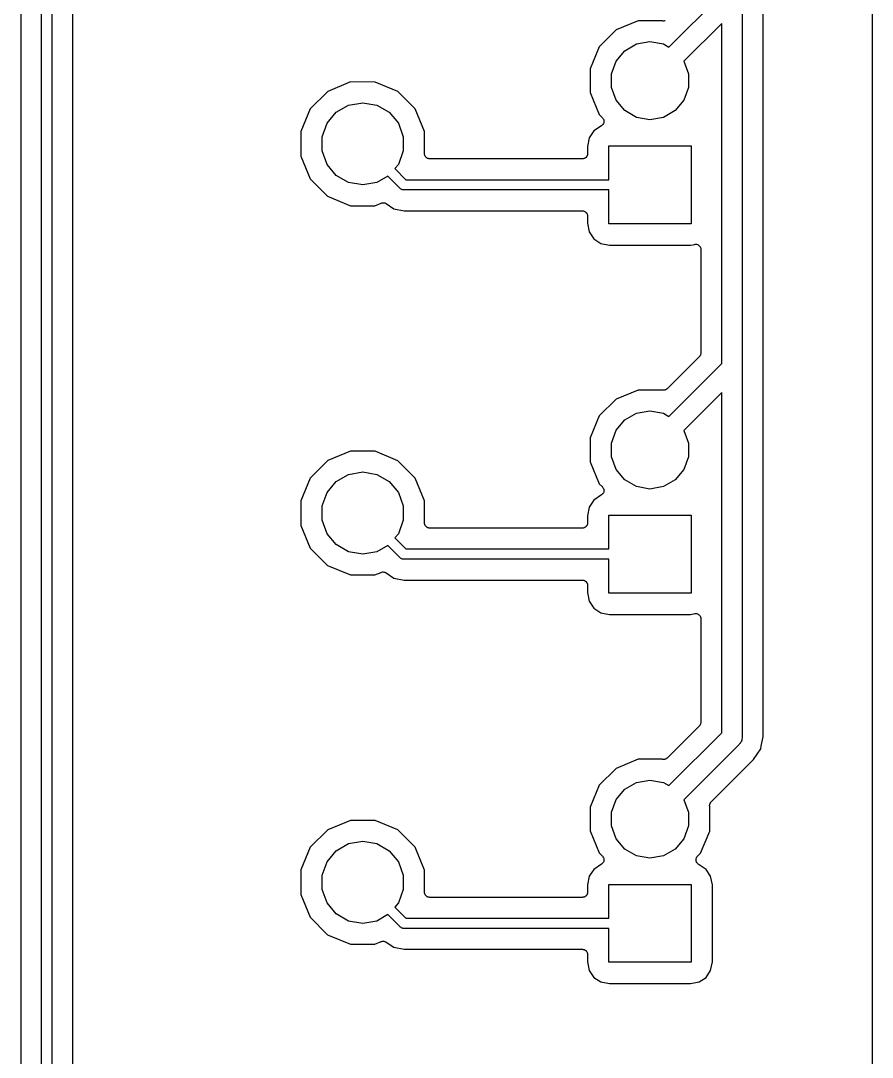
# Model space of a CAD drawing. Extents: x 150.6 to 199.4, y -149.4 to -50.6.
# Drawn here: x 178.67 to 199.42, y -125.26 to -100 of the extents above; entities that cross this region are included whole.
import ezdxf

# ---------------------------------------------------------------- set-up
doc = ezdxf.new("R2010")
doc.units = 0
doc.header["$MEASUREMENT"] = 0
doc.layers.add('BLACK', color=7, linetype='CONTINUOUS')

msp = doc.modelspace()

# ---------------------------------------------------------------- linework, layer by layer
at = {"layer": 'Black'}
for p, q in [((199.417, -53.7043), (199.417, -146.297)), ((178.667, -91.3125), (178.667, -127.576)), ((179.175, -141.948), (179.175, -91.3)), ((179.425, -91.3573), (179.425, -142)), ((179.933, -141.987), (179.933, -91.6485)), ((194.463, -100.643), (195.747, -99.3595)), ((196.25, -99.46), (196.25, -117.46)), ((196.758, -108.46), (196.758, -99.4725)), ((193.711, -100.002), (193.175, -100.223)), ((194.294, -100.002), (193.711, -100.002)), ((194.295, -100.003), (194.294, -100.002)), ((194.309, -100.004), (194.295, -100.003)), ((194.323, -100.007), (194.309, -100.004)), ((194.331, -100.006), (194.323, -100.007)), ((194.339, -100.007), (194.331, -100.006)), ((194.353, -100.003), (194.339, -100.007)), ((194.366, -100.001), (194.353, -100.003)), ((194.374, -99.9974), (194.366, -100.001)), ((193.175, -100.223), (192.765, -100.633)), ((195.75, -100.064), (194.827, -100.986)), ((195.75, -108.356), (195.75, -100.064)), ((193.674, -100.564), (194, -100.506)), ((194, -100.506), (194.326, -100.564)), ((192.765, -100.633), (192.542, -101.169)), ((193.174, -100.983), (193.387, -100.729)), ((193.387, -100.729), (193.674, -100.564)), ((194.326, -100.564), (194.463, -100.643)), ((193.061, -101.294), (193.174, -100.983)), ((194.827, -100.986), (194.939, -101.294)), ((192.542, -101.169), (192.542, -101.749)), ((193.061, -101.626), (193.061, -101.294)), ((194.939, -101.294), (194.939, -101.626)), ((186.701, -101.492), (186.147, -101.721)), ((187.301, -101.493), (186.701, -101.492)), ((187.855, -101.723), (187.301, -101.493)), ((186.147, -101.721), (185.723, -102.145)), ((188.279, -102.147), (187.855, -101.723)), ((192.542, -101.749), (192.763, -102.285)), ((193.174, -101.937), (193.061, -101.626)), ((194.939, -101.626), (194.826, -101.937)), ((186.355, -102.231), (186.657, -102.057)), ((186.657, -102.057), (187, -101.997)), ((187, -101.997), (187.343, -102.057)), ((187.343, -102.057), (187.645, -102.231)), ((193.387, -102.191), (193.174, -101.937)), ((194.826, -101.937), (194.613, -102.191)), ((185.723, -102.145), (185.493, -102.699)), ((186.131, -102.498), (186.355, -102.231)), ((187.645, -102.231), (187.869, -102.498)), ((188.508, -102.701), (188.279, -102.147)), ((192.763, -102.285), (192.841, -102.363)), ((193.674, -102.356), (193.387, -102.191)), ((194.613, -102.191), (194.326, -102.356)), ((186.012, -102.826), (186.131, -102.498)), ((187.869, -102.498), (187.988, -102.826)), ((192.822, -102.558), (192.634, -102.684)), ((192.823, -102.557), (192.822, -102.558)), ((192.824, -102.557), (192.823, -102.557)), ((192.839, -102.542), (192.824, -102.557)), ((192.854, -102.528), (192.839, -102.542)), ((192.841, -102.363), (192.842, -102.364)), ((192.842, -102.364), (192.843, -102.365)), ((192.843, -102.365), (192.855, -102.382)), ((192.855, -102.525), (192.854, -102.526)), ((192.854, -102.526), (192.854, -102.528)), ((192.855, -102.382), (192.866, -102.399)), ((192.864, -102.507), (192.855, -102.525)), ((192.873, -102.488), (192.864, -102.507)), ((192.866, -102.399), (192.867, -102.4)), ((192.867, -102.4), (192.867, -102.401)), ((192.867, -102.401), (192.872, -102.422)), ((192.872, -102.422), (192.878, -102.442)), ((192.874, -102.486), (192.873, -102.487)), ((192.873, -102.487), (192.873, -102.488)), ((192.876, -102.465), (192.874, -102.486)), ((192.878, -102.444), (192.876, -102.465)), ((192.878, -102.442), (192.878, -102.443)), ((192.878, -102.443), (192.878, -102.444)), ((194, -102.414), (193.674, -102.356)), ((194.326, -102.356), (194, -102.414)), ((185.493, -102.699), (185.492, -103.299)), ((186.012, -103.174), (186.012, -102.826)), ((187.988, -102.826), (187.988, -103.174)), ((188.507, -103.24), (188.508, -102.701)), ((192.634, -102.684), (192.521, -102.852)), ((192.521, -102.852), (192.48, -103.063)), ((192.48, -103.063), (192.48, -103.24)), ((193, -103.875), (193, -103.05)), ((193, -103.05), (195, -103.05)), ((195, -103.05), (195, -104.95)), ((185.492, -103.299), (185.721, -103.853)), ((186.131, -103.502), (186.012, -103.174)), ((187.988, -103.174), (187.869, -103.502)), ((188.509, -103.251), (188.507, -103.24)), ((188.509, -103.262), (188.509, -103.251)), ((188.513, -103.272), (188.509, -103.262)), ((188.515, -103.283), (188.513, -103.272)), ((188.52, -103.293), (188.515, -103.283)), ((188.524, -103.303), (188.52, -103.293)), ((188.531, -103.312), (188.524, -103.303)), ((188.537, -103.322), (188.531, -103.312)), ((188.545, -103.329), (188.537, -103.322)), ((188.553, -103.337), (188.545, -103.329)), ((192.441, -103.329), (192.434, -103.337)), ((192.45, -103.322), (192.441, -103.329)), ((192.455, -103.312), (192.45, -103.322)), ((192.463, -103.303), (192.455, -103.312)), ((192.466, -103.293), (192.463, -103.303)), ((192.472, -103.283), (192.466, -103.293)), ((192.474, -103.272), (192.472, -103.283)), ((192.478, -103.262), (192.474, -103.272)), ((192.48, -103.24), (192.478, -103.251)), ((192.478, -103.251), (192.478, -103.262)), ((186.355, -103.769), (186.131, -103.502)), ((187.869, -103.502), (187.782, -103.605)), ((188.562, -103.343), (188.553, -103.337)), ((188.571, -103.35), (188.562, -103.343)), ((188.581, -103.354), (188.571, -103.35)), ((188.591, -103.359), (188.581, -103.354)), ((188.602, -103.361), (188.591, -103.359)), ((188.612, -103.365), (188.602, -103.361)), ((188.623, -103.365), (188.612, -103.365)), ((188.634, -103.367), (188.623, -103.365)), ((192.353, -103.367), (188.634, -103.367)), ((192.363, -103.365), (192.353, -103.367)), ((192.375, -103.365), (192.363, -103.365)), ((192.385, -103.361), (192.375, -103.365)), ((192.396, -103.359), (192.385, -103.361)), ((192.406, -103.354), (192.396, -103.359)), ((192.416, -103.35), (192.406, -103.354)), ((192.425, -103.343), (192.416, -103.35)), ((192.434, -103.337), (192.425, -103.343)), ((186.657, -103.943), (186.355, -103.769)), ((187.611, -103.788), (187.343, -103.943)), ((187.912, -104.088), (187.611, -103.788)), ((187.782, -103.605), (188.052, -103.875)), ((185.721, -103.853), (186.145, -104.277)), ((187, -104.003), (186.657, -103.943)), ((187.343, -103.943), (187, -104.003)), ((187.916, -104.092), (187.912, -104.088)), ((188.052, -103.875), (193, -103.875)), ((186.145, -104.277), (186.699, -104.507)), ((187.92, -104.096), (187.916, -104.092)), ((187.934, -104.104), (187.92, -104.096)), ((187.947, -104.113), (187.934, -104.104)), ((187.952, -104.115), (187.947, -104.113)), ((187.957, -104.117), (187.952, -104.115)), ((187.973, -104.12), (187.957, -104.117)), ((187.989, -104.125), (187.973, -104.12)), ((187.995, -104.124), (187.989, -104.125)), ((188, -104.125), (187.995, -104.124)), ((193, -104.125), (188, -104.125)), ((193, -104.95), (193, -104.125)), ((186.699, -104.507), (187.299, -104.508)), ((187.299, -104.508), (187.451, -104.445)), ((187.451, -104.445), (187.469, -104.441)), ((187.469, -104.441), (187.486, -104.436)), ((187.486, -104.436), (187.49, -104.436)), ((187.49, -104.436), (187.494, -104.435)), ((187.494, -104.435), (187.512, -104.438)), ((187.512, -104.438), (187.53, -104.439)), ((187.53, -104.439), (187.534, -104.44)), ((187.534, -104.44), (187.538, -104.441)), ((187.538, -104.441), (187.554, -104.449)), ((187.554, -104.449), (187.57, -104.457)), ((187.57, -104.457), (187.759, -104.583)), ((187.759, -104.583), (188.013, -104.633)), ((188.013, -104.633), (192.353, -104.633)), ((192.353, -104.633), (192.363, -104.635)), ((192.363, -104.635), (192.375, -104.635)), ((192.375, -104.635), (192.385, -104.639)), ((192.385, -104.639), (192.396, -104.641)), ((192.396, -104.641), (192.406, -104.646)), ((192.406, -104.646), (192.416, -104.65)), ((192.416, -104.65), (192.425, -104.657)), ((192.425, -104.657), (192.434, -104.663)), ((192.434, -104.663), (192.441, -104.671)), ((192.441, -104.671), (192.45, -104.678)), ((192.45, -104.678), (192.455, -104.688)), ((192.455, -104.688), (192.463, -104.697)), ((192.463, -104.697), (192.466, -104.707)), ((192.466, -104.707), (192.472, -104.717)), ((192.472, -104.717), (192.474, -104.728)), ((192.474, -104.728), (192.478, -104.738)), ((192.478, -104.738), (192.478, -104.749)), ((192.478, -104.749), (192.48, -104.76)), ((192.48, -104.76), (192.48, -104.937)), ((192.48, -104.937), (192.521, -105.148)), ((195, -104.95), (193, -104.95)), ((192.521, -105.148), (192.634, -105.316)), ((192.634, -105.316), (192.802, -105.429)), ((192.802, -105.429), (193.013, -105.47)), ((193.013, -105.47), (194.987, -105.47)), ((194.987, -105.47), (195.09, -105.45)), ((195.09, -105.45), (195.092, -105.45)), ((195.092, -105.45), (195.093, -105.449)), ((195.093, -105.449), (195.114, -105.449)), ((195.114, -105.449), (195.134, -105.449)), ((195.134, -105.449), (195.136, -105.449)), ((195.136, -105.449), (195.137, -105.449)), ((195.137, -105.449), (195.156, -105.457)), ((195.156, -105.457), (195.176, -105.463)), ((195.176, -105.463), (195.177, -105.464)), ((195.177, -105.464), (195.178, -105.465)), ((195.178, -105.465), (195.194, -105.478)), ((195.194, -105.478), (195.21, -105.491)), ((195.21, -105.491), (195.211, -105.492)), ((195.211, -105.492), (195.212, -105.493)), ((195.212, -105.493), (195.223, -105.511)), ((195.223, -105.511), (195.233, -105.529)), ((195.233, -105.529), (195.234, -105.53)), ((195.234, -105.53), (195.234, -105.531)), ((195.234, -105.531), (195.238, -105.552)), ((195.238, -105.552), (195.242, -105.572)), ((195.242, -105.572), (195.242, -105.573)), ((195.242, -105.573), (195.242, -105.575)), ((195.242, -105.575), (195.242, -108.093)), ((195.237, -108.121), (195.234, -108.137)), ((195.242, -108.104), (195.237, -108.121)), ((195.242, -108.093), (195.241, -108.099)), ((195.241, -108.099), (195.242, -108.104)), ((195.205, -108.183), (194.418, -108.97)), ((194.463, -109.643), (195.75, -108.356)), ((195.208, -108.179), (195.205, -108.183)), ((195.212, -108.175), (195.208, -108.179)), ((195.221, -108.161), (195.212, -108.175)), ((195.23, -108.147), (195.221, -108.161)), ((195.232, -108.142), (195.23, -108.147)), ((195.234, -108.137), (195.232, -108.142)), ((196.758, -117.447), (196.758, -108.46)), ((196.758, -108.46), (196.758, -108.46)), ((196.758, -108.46), (196.758, -108.46)), ((193.711, -109.002), (193.175, -109.223)), ((194.294, -109.002), (193.711, -109.002)), ((194.295, -109.003), (194.294, -109.002)), ((194.309, -109.004), (194.295, -109.003)), ((194.323, -109.007), (194.309, -109.004)), ((194.331, -109.006), (194.323, -109.007)), ((194.339, -109.007), (194.331, -109.006)), ((194.353, -109.003), (194.339, -109.007)), ((194.366, -109.001), (194.353, -109.003)), ((194.374, -108.997), (194.366, -109.001)), ((194.382, -108.995), (194.374, -108.997)), ((194.393, -108.987), (194.382, -108.995)), ((194.406, -108.981), (194.393, -108.987)), ((194.411, -108.975), (194.406, -108.981)), ((194.418, -108.97), (194.411, -108.975)), ((195.75, -109.064), (194.827, -109.986)), ((195.75, -117.356), (195.75, -109.064)), ((193.175, -109.223), (192.765, -109.633)), ((192.765, -109.633), (192.542, -110.169)), ((193.387, -109.729), (193.674, -109.564)), ((193.674, -109.564), (194, -109.506)), ((194, -109.506), (194.326, -109.564)), ((194.326, -109.564), (194.463, -109.643)), ((193.174, -109.983), (193.387, -109.729)), ((193.061, -110.294), (193.174, -109.983)), ((194.827, -109.986), (194.939, -110.294)), ((192.542, -110.169), (192.542, -110.749)), ((193.061, -110.626), (193.061, -110.294)), ((194.939, -110.294), (194.939, -110.626)), ((186.701, -110.492), (186.147, -110.721)), ((187.301, -110.493), (186.701, -110.492)), ((187.855, -110.723), (187.301, -110.493)), ((193.174, -110.937), (193.061, -110.626)), ((194.939, -110.626), (194.826, -110.937)), ((186.147, -110.721), (185.723, -111.145)), ((188.279, -111.147), (187.855, -110.723)), ((192.542, -110.749), (192.763, -111.285)), ((185.723, -111.145), (185.493, -111.699)), ((186.355, -111.231), (186.657, -111.057)), ((186.657, -111.057), (187, -110.997)), ((187, -110.997), (187.343, -111.057)), ((187.343, -111.057), (187.645, -111.231)), ((188.508, -111.701), (188.279, -111.147)), ((193.387, -111.191), (193.174, -110.937)), ((194.826, -110.937), (194.613, -111.191)), ((186.131, -111.498), (186.355, -111.231)), ((187.645, -111.231), (187.869, -111.498)), ((192.763, -111.285), (192.841, -111.363)), ((192.841, -111.363), (192.842, -111.364)), ((192.842, -111.364), (192.843, -111.365)), ((192.843, -111.365), (192.855, -111.382)), ((192.855, -111.382), (192.866, -111.399)), ((192.866, -111.399), (192.867, -111.4)), ((192.867, -111.4), (192.867, -111.401)), ((192.867, -111.401), (192.872, -111.422)), ((193.674, -111.356), (193.387, -111.191)), ((194, -111.414), (193.674, -111.356)), ((194.326, -111.356), (194, -111.414)), ((194.613, -111.191), (194.326, -111.356)), ((186.012, -111.826), (186.131, -111.498)), ((187.869, -111.498), (187.988, -111.826)), ((192.822, -111.558), (192.634, -111.684)), ((192.823, -111.557), (192.822, -111.558)), ((192.824, -111.557), (192.823, -111.557)), ((192.839, -111.542), (192.824, -111.557)), ((192.854, -111.528), (192.839, -111.542)), ((192.855, -111.525), (192.854, -111.526)), ((192.854, -111.526), (192.854, -111.528)), ((192.864, -111.507), (192.855, -111.525)), ((192.873, -111.488), (192.864, -111.507)), ((192.872, -111.422), (192.878, -111.442)), ((192.874, -111.486), (192.873, -111.487)), ((192.873, -111.487), (192.873, -111.488)), ((192.876, -111.465), (192.874, -111.486)), ((192.878, -111.444), (192.876, -111.465)), ((192.878, -111.442), (192.878, -111.443)), ((192.878, -111.443), (192.878, -111.444)), ((185.493, -111.699), (185.492, -112.299)), ((186.012, -112.174), (186.012, -111.826)), ((187.988, -111.826), (187.988, -112.174)), ((188.507, -112.24), (188.508, -111.701)), ((192.521, -111.852), (192.48, -112.063)), ((192.634, -111.684), (192.521, -111.852)), ((186.131, -112.502), (186.012, -112.174)), ((187.988, -112.174), (187.869, -112.502)), ((192.48, -112.063), (192.48, -112.24)), ((193, -112.875), (193, -112.05)), ((193, -112.05), (195, -112.05)), ((195, -112.05), (195, -113.95)), ((185.492, -112.299), (185.721, -112.853)), ((188.509, -112.251), (188.507, -112.24)), ((188.509, -112.262), (188.509, -112.251)), ((188.513, -112.272), (188.509, -112.262)), ((188.515, -112.283), (188.513, -112.272)), ((188.52, -112.293), (188.515, -112.283)), ((188.524, -112.303), (188.52, -112.293)), ((188.531, -112.312), (188.524, -112.303)), ((188.537, -112.322), (188.531, -112.312)), ((188.545, -112.329), (188.537, -112.322)), ((188.553, -112.337), (188.545, -112.329)), ((188.562, -112.343), (188.553, -112.337)), ((188.571, -112.35), (188.562, -112.343)), ((188.581, -112.354), (188.571, -112.35)), ((188.591, -112.359), (188.581, -112.354)), ((188.602, -112.361), (188.591, -112.359)), ((188.612, -112.365), (188.602, -112.361)), ((188.623, -112.365), (188.612, -112.365)), ((188.634, -112.367), (188.623, -112.365)), ((192.353, -112.367), (188.634, -112.367)), ((192.363, -112.365), (192.353, -112.367)), ((192.375, -112.365), (192.363, -112.365)), ((192.385, -112.361), (192.375, -112.365)), ((192.396, -112.359), (192.385, -112.361)), ((192.406, -112.354), (192.396, -112.359)), ((192.416, -112.35), (192.406, -112.354)), ((192.425, -112.343), (192.416, -112.35)), ((192.434, -112.337), (192.425, -112.343)), ((192.441, -112.329), (192.434, -112.337)), ((192.45, -112.322), (192.441, -112.329)), ((192.455, -112.312), (192.45, -112.322)), ((192.463, -112.303), (192.455, -112.312)), ((192.466, -112.293), (192.463, -112.303)), ((192.472, -112.283), (192.466, -112.293)), ((192.474, -112.272), (192.472, -112.283)), ((192.478, -112.262), (192.474, -112.272)), ((192.48, -112.24), (192.478, -112.251)), ((192.478, -112.251), (192.478, -112.262)), ((186.355, -112.769), (186.131, -112.502)), ((187.869, -112.502), (187.782, -112.605)), ((187.782, -112.605), (188.052, -112.875)), ((185.721, -112.853), (186.145, -113.277)), ((186.657, -112.943), (186.355, -112.769)), ((187.611, -112.788), (187.343, -112.943)), ((187.912, -113.088), (187.611, -112.788)), ((188.052, -112.875), (193, -112.875)), ((187, -113.003), (186.657, -112.943)), ((187.343, -112.943), (187, -113.003)), ((187.916, -113.092), (187.912, -113.088)), ((187.92, -113.096), (187.916, -113.092)), ((187.934, -113.104), (187.92, -113.096)), ((187.947, -113.113), (187.934, -113.104)), ((187.952, -113.115), (187.947, -113.113)), ((187.957, -113.117), (187.952, -113.115)), ((187.973, -113.12), (187.957, -113.117)), ((187.989, -113.125), (187.973, -113.12)), ((187.995, -113.124), (187.989, -113.125)), ((188, -113.125), (187.995, -113.124)), ((193, -113.125), (188, -113.125)), ((193, -113.95), (193, -113.125)), ((186.145, -113.277), (186.699, -113.507)), ((187.469, -113.441), (187.486, -113.436)), ((187.486, -113.436), (187.49, -113.436)), ((187.49, -113.436), (187.494, -113.435)), ((187.494, -113.435), (187.512, -113.438)), ((187.512, -113.438), (187.53, -113.439)), ((187.53, -113.439), (187.534, -113.44)), ((186.699, -113.507), (187.299, -113.508)), ((187.299, -113.508), (187.451, -113.445)), ((187.451, -113.445), (187.469, -113.441)), ((187.534, -113.44), (187.538, -113.441)), ((187.538, -113.441), (187.554, -113.449)), ((187.554, -113.449), (187.57, -113.457)), ((187.57, -113.457), (187.759, -113.583)), ((187.759, -113.583), (188.013, -113.633)), ((188.013, -113.633), (192.353, -113.633)), ((192.353, -113.633), (192.363, -113.635)), ((192.363, -113.635), (192.375, -113.635)), ((192.375, -113.635), (192.385, -113.639)), ((192.385, -113.639), (192.396, -113.641)), ((192.396, -113.641), (192.406, -113.646)), ((192.406, -113.646), (192.416, -113.65)), ((192.416, -113.65), (192.425, -113.657)), ((192.425, -113.657), (192.434, -113.663)), ((192.434, -113.663), (192.441, -113.671)), ((192.441, -113.671), (192.45, -113.678)), ((192.45, -113.678), (192.455, -113.688)), ((192.455, -113.688), (192.463, -113.697)), ((192.463, -113.697), (192.466, -113.707)), ((192.466, -113.707), (192.472, -113.717)), ((192.472, -113.717), (192.474, -113.728)), ((192.474, -113.728), (192.478, -113.738)), ((192.478, -113.738), (192.478, -113.749)), ((192.478, -113.749), (192.48, -113.76)), ((192.48, -113.76), (192.48, -113.937)), ((192.48, -113.937), (192.521, -114.148)), ((192.521, -114.148), (192.634, -114.316)), ((195, -113.95), (193, -113.95)), ((192.634, -114.316), (192.802, -114.429)), ((192.802, -114.429), (193.013, -114.47)), ((194.987, -114.47), (195.09, -114.45)), ((195.09, -114.45), (195.092, -114.45)), ((195.092, -114.45), (195.093, -114.449)), ((195.093, -114.449), (195.114, -114.449)), ((195.114, -114.449), (195.134, -114.449)), ((195.134, -114.449), (195.136, -114.449)), ((195.136, -114.449), (195.137, -114.449)), ((195.137, -114.449), (195.156, -114.457)), ((193.013, -114.47), (194.987, -114.47)), ((195.156, -114.457), (195.176, -114.463)), ((195.176, -114.463), (195.177, -114.464)), ((195.177, -114.464), (195.178, -114.465)), ((195.178, -114.465), (195.194, -114.478)), ((195.194, -114.478), (195.21, -114.491)), ((195.21, -114.491), (195.211, -114.492)), ((195.211, -114.492), (195.212, -114.493)), ((195.212, -114.493), (195.223, -114.511)), ((195.223, -114.511), (195.233, -114.529)), ((195.233, -114.529), (195.234, -114.53)), ((195.234, -114.53), (195.234, -114.531)), ((195.234, -114.531), (195.238, -114.552)), ((195.238, -114.552), (195.242, -114.572)), ((195.242, -114.572), (195.242, -114.573)), ((195.242, -114.573), (195.242, -114.575)), ((195.242, -114.575), (195.242, -117.093)), ((195.205, -117.183), (194.418, -117.97)), ((195.208, -117.179), (195.205, -117.183)), ((195.212, -117.175), (195.208, -117.179)), ((195.221, -117.161), (195.212, -117.175)), ((195.23, -117.147), (195.221, -117.161)), ((195.232, -117.142), (195.23, -117.147)), ((195.234, -117.137), (195.232, -117.142)), ((195.237, -117.121), (195.234, -117.137)), ((195.242, -117.104), (195.237, -117.121)), ((195.242, -117.093), (195.241, -117.099)), ((195.241, -117.099), (195.242, -117.104)), ((194.463, -118.643), (195.75, -117.356)), ((196.249, -117.482), (196.241, -117.513)), ((196.25, -117.46), (196.248, -117.471)), ((196.248, -117.471), (196.249, -117.482)), ((196.712, -117.68), (196.758, -117.447)), ((196.177, -117.637), (194.827, -118.986)), ((196.183, -117.628), (196.177, -117.637)), ((196.192, -117.621), (196.183, -117.628)), ((196.208, -117.592), (196.192, -117.621)), ((196.227, -117.566), (196.208, -117.592)), ((196.229, -117.555), (196.227, -117.566)), ((196.235, -117.546), (196.229, -117.555)), ((196.241, -117.513), (196.235, -117.546)), ((196.698, -117.749), (196.712, -117.68)), ((194.393, -117.987), (194.382, -117.995)), ((194.406, -117.981), (194.393, -117.987)), ((194.411, -117.975), (194.406, -117.981)), ((194.418, -117.97), (194.411, -117.975)), ((196.527, -118.005), (196.698, -117.749)), ((193.175, -118.223), (192.765, -118.633)), ((193.711, -118.002), (193.175, -118.223)), ((194.294, -118.002), (193.711, -118.002)), ((194.295, -118.003), (194.294, -118.002)), ((194.309, -118.004), (194.295, -118.003)), ((194.323, -118.007), (194.309, -118.004)), ((194.331, -118.006), (194.323, -118.007)), ((194.339, -118.007), (194.331, -118.006)), ((194.353, -118.003), (194.339, -118.007)), ((194.366, -118.001), (194.353, -118.003)), ((194.374, -117.997), (194.366, -118.001)), ((194.382, -117.995), (194.374, -117.997)), ((195.49, -119.042), (196.527, -118.005)), ((192.765, -118.633), (192.542, -119.169)), ((193.174, -118.983), (193.387, -118.729)), ((193.387, -118.729), (193.674, -118.564)), ((193.674, -118.564), (194, -118.506)), ((194, -118.506), (194.326, -118.564)), ((194.326, -118.564), (194.463, -118.643)), ((193.061, -119.294), (193.174, -118.983)), ((194.827, -118.986), (194.939, -119.294)), ((192.542, -119.169), (192.542, -119.749)), ((195.453, -119.121), (195.457, -119.108)), ((195.454, -119.129), (195.453, -119.121)), ((195.453, -119.138), (195.454, -119.129)), ((195.456, -119.151), (195.453, -119.138)), ((195.457, -119.165), (195.456, -119.151)), ((195.457, -119.108), (195.458, -119.094)), ((195.458, -119.168), (195.457, -119.165)), ((195.458, -119.094), (195.462, -119.086)), ((195.458, -119.751), (195.458, -119.168)), ((195.462, -119.086), (195.464, -119.078)), ((195.464, -119.078), (195.472, -119.067)), ((195.472, -119.067), (195.479, -119.055)), ((195.479, -119.055), (195.485, -119.049)), ((195.485, -119.049), (195.49, -119.042)), ((186.701, -119.492), (186.147, -119.721)), ((187.301, -119.493), (186.701, -119.492)), ((187.855, -119.723), (187.301, -119.493)), ((193.061, -119.626), (193.061, -119.294)), ((194.939, -119.294), (194.939, -119.626)), ((186.147, -119.721), (185.723, -120.145)), ((188.279, -120.147), (187.855, -119.723)), ((192.542, -119.749), (192.763, -120.285)), ((193.174, -119.937), (193.061, -119.626)), ((194.939, -119.626), (194.826, -119.937)), ((195.235, -120.287), (195.458, -119.751)), ((186.657, -120.057), (187, -119.997)), ((187, -119.997), (187.343, -120.057)), ((193.387, -120.191), (193.174, -119.937)), ((194.826, -119.937), (194.613, -120.191)), ((185.723, -120.145), (185.493, -120.699)), ((186.131, -120.498), (186.355, -120.231)), ((186.355, -120.231), (186.657, -120.057)), ((187.343, -120.057), (187.645, -120.231)), ((187.645, -120.231), (187.869, -120.498)), ((188.508, -120.701), (188.279, -120.147)), ((193.674, -120.356), (193.387, -120.191)), ((194.613, -120.191), (194.326, -120.356)), ((186.012, -120.826), (186.131, -120.498)), ((187.869, -120.498), (187.988, -120.826)), ((192.763, -120.285), (192.841, -120.363)), ((192.841, -120.363), (192.842, -120.364)), ((192.842, -120.364), (192.843, -120.365)), ((192.843, -120.365), (192.855, -120.382)), ((192.855, -120.382), (192.866, -120.399)), ((192.864, -120.507), (192.855, -120.525)), ((192.873, -120.488), (192.864, -120.507)), ((192.866, -120.399), (192.867, -120.4)), ((192.867, -120.4), (192.867, -120.401)), ((192.867, -120.401), (192.872, -120.422)), ((192.872, -120.422), (192.878, -120.442)), ((192.874, -120.485), (192.873, -120.487)), ((192.873, -120.487), (192.873, -120.488)), ((192.876, -120.465), (192.874, -120.485)), ((192.878, -120.444), (192.876, -120.465)), ((192.878, -120.442), (192.878, -120.443)), ((192.878, -120.443), (192.878, -120.444)), ((194, -120.414), (193.674, -120.356)), ((194.326, -120.356), (194, -120.414)), ((195.122, -120.444), (195.123, -120.443)), ((195.125, -120.465), (195.122, -120.444)), ((195.123, -120.442), (195.128, -120.422)), ((195.123, -120.443), (195.123, -120.442)), ((195.126, -120.485), (195.125, -120.465)), ((195.127, -120.487), (195.126, -120.485)), ((195.127, -120.488), (195.127, -120.487)), ((195.136, -120.507), (195.127, -120.488)), ((195.128, -120.422), (195.133, -120.402)), ((195.133, -120.402), (195.134, -120.4)), ((195.134, -120.399), (195.146, -120.382)), ((195.134, -120.4), (195.134, -120.399)), ((195.145, -120.525), (195.136, -120.507)), ((195.146, -120.382), (195.157, -120.365)), ((195.157, -120.365), (195.158, -120.364)), ((195.158, -120.364), (195.159, -120.363)), ((195.159, -120.363), (195.235, -120.287)), ((185.493, -120.699), (185.492, -121.299)), ((188.507, -121.24), (188.508, -120.701)), ((192.634, -120.684), (192.521, -120.852)), ((192.822, -120.558), (192.634, -120.684)), ((192.823, -120.557), (192.822, -120.558)), ((192.824, -120.557), (192.823, -120.557)), ((192.839, -120.542), (192.824, -120.557)), ((192.854, -120.528), (192.839, -120.542)), ((192.855, -120.525), (192.854, -120.526)), ((192.854, -120.526), (192.854, -120.528)), ((195.146, -120.526), (195.145, -120.525)), ((195.147, -120.528), (195.146, -120.526)), ((195.162, -120.542), (195.147, -120.528)), ((195.176, -120.557), (195.162, -120.542)), ((195.177, -120.557), (195.176, -120.557)), ((195.178, -120.558), (195.177, -120.557)), ((195.366, -120.684), (195.178, -120.558)), ((195.479, -120.852), (195.366, -120.684)), ((186.012, -121.174), (186.012, -120.826)), ((187.988, -120.826), (187.988, -121.174)), ((192.521, -120.852), (192.48, -121.063)), ((195.52, -121.063), (195.479, -120.852)), ((186.131, -121.502), (186.012, -121.174)), ((187.988, -121.174), (187.869, -121.502)), ((188.509, -121.251), (188.507, -121.24)), ((188.509, -121.262), (188.509, -121.251)), ((188.513, -121.272), (188.509, -121.262)), ((192.478, -121.262), (192.474, -121.272)), ((192.48, -121.24), (192.478, -121.251)), ((192.478, -121.251), (192.478, -121.262)), ((192.48, -121.063), (192.48, -121.24)), ((193, -121.875), (193, -121.05)), ((193, -121.05), (195, -121.05)), ((195, -121.05), (195, -122.95)), ((195.52, -122.937), (195.52, -121.063)), ((185.492, -121.299), (185.721, -121.853)), ((186.355, -121.769), (186.131, -121.502)), ((187.869, -121.502), (187.782, -121.605)), ((188.515, -121.283), (188.513, -121.272)), ((188.52, -121.293), (188.515, -121.283)), ((188.524, -121.303), (188.52, -121.293)), ((188.531, -121.312), (188.524, -121.303)), ((188.537, -121.322), (188.531, -121.312)), ((188.545, -121.329), (188.537, -121.322)), ((188.553, -121.337), (188.545, -121.329)), ((188.562, -121.343), (188.553, -121.337)), ((188.571, -121.35), (188.562, -121.343)), ((188.581, -121.354), (188.571, -121.35)), ((188.591, -121.359), (188.581, -121.354)), ((188.602, -121.361), (188.591, -121.359)), ((188.612, -121.365), (188.602, -121.361)), ((188.623, -121.365), (188.612, -121.365)), ((188.634, -121.367), (188.623, -121.365)), ((192.353, -121.367), (188.634, -121.367)), ((192.363, -121.365), (192.353, -121.367)), ((192.375, -121.365), (192.363, -121.365)), ((192.385, -121.361), (192.375, -121.365)), ((192.396, -121.359), (192.385, -121.361)), ((192.406, -121.354), (192.396, -121.359)), ((192.416, -121.35), (192.406, -121.354)), ((192.425, -121.343), (192.416, -121.35)), ((192.434, -121.337), (192.425, -121.343)), ((192.441, -121.329), (192.434, -121.337)), ((192.45, -121.322), (192.441, -121.329)), ((192.455, -121.312), (192.45, -121.322)), ((192.463, -121.303), (192.455, -121.312)), ((192.466, -121.293), (192.463, -121.303)), ((192.472, -121.283), (192.466, -121.293)), ((192.474, -121.272), (192.472, -121.283)), ((186.657, -121.943), (186.355, -121.769)), ((187.782, -121.605), (188.052, -121.875)), ((185.721, -121.853), (186.145, -122.277)), ((187, -122.003), (186.657, -121.943)), ((187.343, -121.943), (187, -122.003)), ((187.611, -121.788), (187.343, -121.943)), ((187.912, -122.088), (187.611, -121.788)), ((188.052, -121.875), (193, -121.875)), ((186.145, -122.277), (186.699, -122.507)), ((187.916, -122.092), (187.912, -122.088)), ((187.92, -122.096), (187.916, -122.092)), ((187.934, -122.104), (187.92, -122.096)), ((187.947, -122.113), (187.934, -122.104)), ((187.952, -122.115), (187.947, -122.113)), ((187.957, -122.117), (187.952, -122.115)), ((187.973, -122.12), (187.957, -122.117)), ((187.989, -122.125), (187.973, -122.12)), ((187.995, -122.124), (187.989, -122.125)), ((188, -122.125), (187.995, -122.124)), ((193, -122.125), (188, -122.125)), ((193, -122.95), (193, -122.125)), ((186.699, -122.507), (187.299, -122.508)), ((187.299, -122.508), (187.451, -122.445)), ((187.451, -122.445), (187.469, -122.441)), ((187.469, -122.441), (187.486, -122.436)), ((187.486, -122.436), (187.49, -122.436)), ((187.49, -122.436), (187.494, -122.435)), ((187.494, -122.435), (187.512, -122.438)), ((187.512, -122.438), (187.53, -122.439)), ((187.53, -122.439), (187.534, -122.44)), ((187.534, -122.44), (187.538, -122.441)), ((187.538, -122.441), (187.554, -122.449)), ((187.554, -122.449), (187.57, -122.457)), ((187.57, -122.457), (187.759, -122.583)), ((187.759, -122.583), (188.013, -122.633)), ((188.013, -122.633), (192.353, -122.633)), ((192.353, -122.633), (192.363, -122.635)), ((192.363, -122.635), (192.375, -122.635)), ((192.375, -122.635), (192.385, -122.639)), ((192.385, -122.639), (192.396, -122.641)), ((192.396, -122.641), (192.406, -122.646)), ((192.406, -122.646), (192.416, -122.65)), ((192.416, -122.65), (192.425, -122.657)), ((192.425, -122.657), (192.434, -122.663)), ((192.434, -122.663), (192.441, -122.671)), ((192.441, -122.671), (192.45, -122.678)), ((192.45, -122.678), (192.455, -122.688)), ((192.455, -122.688), (192.463, -122.697)), ((192.463, -122.697), (192.466, -122.707)), ((192.466, -122.707), (192.472, -122.717)), ((192.472, -122.717), (192.474, -122.728)), ((192.474, -122.728), (192.478, -122.738)), ((192.478, -122.738), (192.478, -122.749)), ((192.478, -122.749), (192.48, -122.76)), ((192.48, -122.76), (192.48, -122.937)), ((192.48, -122.937), (192.521, -123.148)), ((195, -122.95), (193, -122.95)), ((195.479, -123.148), (195.52, -122.937)), ((192.521, -123.148), (192.634, -123.316)), ((195.366, -123.316), (195.479, -123.148)), ((192.634, -123.316), (192.802, -123.429)), ((192.802, -123.429), (193.013, -123.47)), ((193.013, -123.47), (194.987, -123.47)), ((194.987, -123.47), (195.198, -123.429)), ((195.198, -123.429), (195.366, -123.316))]:
    msp.add_line(p, q, dxfattribs=at)

doc.saveas('drawing.dxf')
